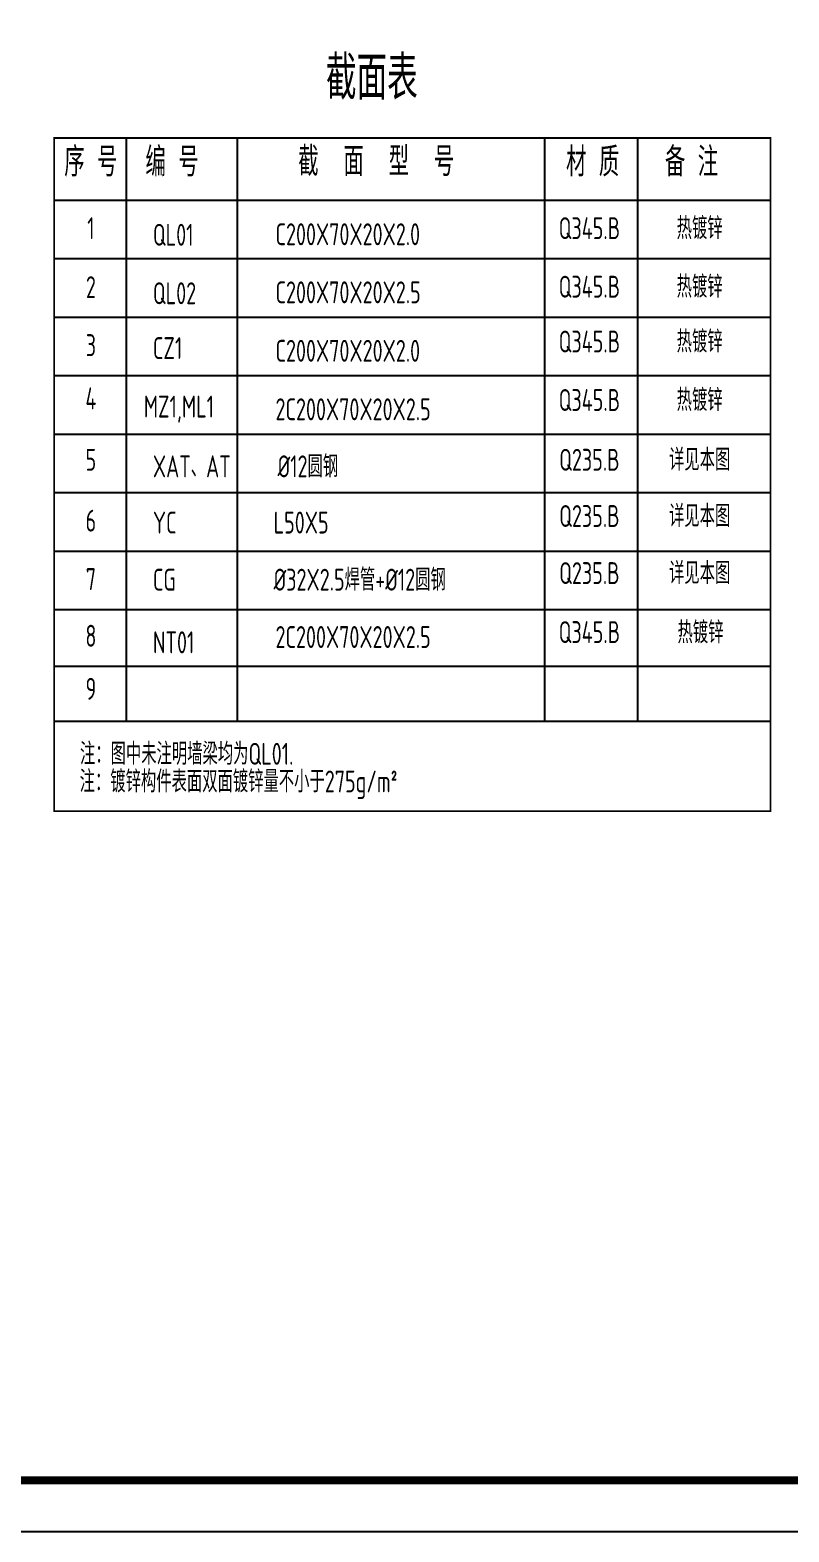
# Model space of a CAD drawing. Extents: x 180850 to 1399066, y 113487 to 334416.
# Drawn here: x 1148321 to 1169127, y 136382 to 177543 of the extents above; entities that cross this region are included whole.
import ezdxf
from ezdxf.enums import TextEntityAlignment as Align

# ---------------------------------------------------------------- set-up
doc = ezdxf.new("R2010")
doc.units = 0
doc.header["$LTSCALE"] = 1000
for name, color, linetype in [('AXIS', 3, 'Continuous'), ('PUB_TEXT', 7, 'Continuous'), ('PUB_TITLE', 4, 'Continuous'), ('TEXT', 7, 'Continuous')]:
    doc.layers.add(name, color=color, linetype=linetype)
doc.styles.add('TSSD_Dimension', font='Tssdeng.shx', dxfattribs={"width": 0.8, "bigfont": 'hztxt.shx'})
doc.styles.add('TSSD_Norm', font='tssdeng.shx', dxfattribs={"bigfont": 'hztxt.shx'})

msp = doc.modelspace()

# ---------------------------------------------------------------- linework, layer by layer
at = {"layer": 'AXIS'}
for p, q in [((1150952.41, 174584.28), (1150952.41, 158606.09)), ((1153995.34, 174584.28), (1153995.34, 158606.09)), ((1162427.01, 174584.28), (1162427.01, 158606.09)), ((1164976.53, 174584.28), (1164976.53, 158606.09)), ((1148983.34, 172881.46), (1168621.3, 172881.46)), ((1148983.34, 172881.46), (1168621.3, 172881.46)), ((1148983.34, 171278.64), (1168621.3, 171278.64)), ((1148983.34, 171278.64), (1168621.3, 171278.64)), ((1148983.34, 169675.82), (1168621.3, 169675.82)), ((1148983.34, 169675.82), (1168621.3, 169675.82)), ((1148983.34, 168073), (1168621.3, 168073)), ((1148983.34, 168073), (1168621.3, 168073)), ((1148983.34, 166470.18), (1168621.3, 166470.18)), ((1148983.34, 164867.36), (1168621.3, 164867.36)), ((1148983.34, 163264.55), (1168621.3, 163264.55)), ((1148983.34, 161661.73), (1168621.3, 161661.73)), ((1148983.34, 160108.91), (1168621.3, 160108.91)), ((1148983.34, 160108.91), (1168621.3, 160108.91)), ((1148983.34, 158606.09), (1168621.3, 158606.09)), ((1148983.34, 158606.09), (1168621.3, 158606.09))]:
    msp.add_line(p, q, dxfattribs=at)
at = {"layer": 'AXIS', "const_width": 50}
msp.add_lwpolyline([(1148983.34, 156138.08), (1168621.3, 156138.08), (1168621.3, 174584.28), (1148983.34, 174584.28)], close=True, dxfattribs=at)
at = {"layer": 'PUB_TITLE'}
msp.add_lwpolyline([(1041333.16, 220381.89), (1189933.16, 220381.89), (1189933.16, 136381.97), (1041333.16, 136381.97)], close=True, dxfattribs=at)
at = {"layer": 'PUB_TITLE', "const_width": 212.12}
msp.add_lwpolyline([(1044868.51, 137796.11), (1044868.51, 218967.75), (1188519.02, 218967.75), (1188519.02, 137796.11)], close=True, dxfattribs=at)

# ---------------------------------------------------------------- texts
at = {"layer": 'PUB_TEXT', "style": 'TSSD_Dimension', "width": 0.7}
for s, p in [('%%C32X2.5焊管+%%C12圆钢', (1154998.57, 162179.83)), ('注：图中未注明墙梁均为QL01.', (1149689.45, 157407.7)), ('注：镀锌构件表面双面镀锌量不小于275g/m%%1402%%141', (1149681.61, 156650.28))]:
    msp.add_text(s, height=600, dxfattribs=at).set_placement(p)
at = {"layer": 'TEXT', "style": 'TSSD_Norm', "width": 0.7}
for s, height, p in [('截面表', 1199.997, (1157691.75, 175275.97)), ('序 号', 799.998, (1149989.88, 173290.17)), ('编 号', 799.998, (1152214.06, 173290.17)), ('截  面  型  号', 799.998, (1157811.47, 173302.69)), ('材 质', 799.998, (1163745.46, 173290.17)), ('备 注', 799.998, (1166455.56, 173290.17)), ('热镀锌', 599.999, (1166678.37, 171632.3)), ('1', 600, (1149989.88, 171632.3)), ('Q345.B', 599.999, (1163656.22, 171632.3)), ('热镀锌', 599.999, (1166678.37, 170029.48)), ('2', 600, (1149989.88, 170015.9)), ('Q345.B', 599.999, (1163656.22, 170029.48)), ('3', 600, (1149989.88, 168426.43)), ('Q345.B', 599.999, (1163656.22, 168526.66)), ('热镀锌', 599.999, (1166678.37, 168526.66)), ('4', 600, (1149989.88, 166967.63)), ('Q345.B', 599.999, (1163656.22, 166923.85)), ('热镀锌', 599.999, (1166678.37, 166923.85)), ('5', 600, (1149989.88, 165285.47)), ('Q235.B', 599.999, (1163656.22, 165285.47)), ('详见本图', 599.999, (1166678.37, 165285.47)), ('6', 600, (1149989.88, 163618.21)), ('Q235.B', 599.999, (1163656.22, 163744.41)), ('详见本图', 599.999, (1166678.37, 163744.41)), ('详见本图', 599.999, (1166678.37, 162179.83)), ('7', 600, (1149989.88, 162015.39)), ('Q235.B', 599.999, (1163656.22, 162179.83)), ('热镀锌', 599.999, (1166701.62, 160555.3)), ('8', 600, (1149989.88, 160462.57)), ('Q345.B', 599.999, (1163656.22, 160562.57)), ('9', 600, (1149989.88, 159009.75))]:
    msp.add_text(s, height=height, dxfattribs=at).set_placement(p, align=Align.BOTTOM_CENTER)
for s, height, p in [('QL01', 599.999, (1151689.75, 171632.3)), ('C200X70X20X2.0', 599.9985, (1155050.84, 171646.11)), ('QL02', 599.999, (1151689.75, 170029.48)), ('C200X70X20X2.5', 599.9985, (1155050.84, 170054.85)), ('CZ1', 599.999, (1151689.75, 168526.66)), ('C200X70X20X2.0', 599.9985, (1155050.84, 168452.03)), ('MZ1,ML1', 599.999, (1151439.64, 166923.85)), ('2C200X70X20X2.5', 599.9985, (1155050.84, 166849.21)), ('XAT、AT', 599.999, (1151689.75, 165285.47)), ('%%C12圆钢', 599.999, (1155107.8, 165285.47)), ('YC', 599.999, (1151689.75, 163744.41)), ('L50X5', 599.999, (1154998.57, 163744.41)), ('CG', 599.999, (1151689.75, 162179.83)), ('NT01', 599.999, (1151689.75, 160462)), ('2C200X70X20X2.5', 599.9985, (1155050.84, 160608.57))]:
    msp.add_text(s, height=height, dxfattribs=at).set_placement(p)

doc.saveas('drawing.dxf')
